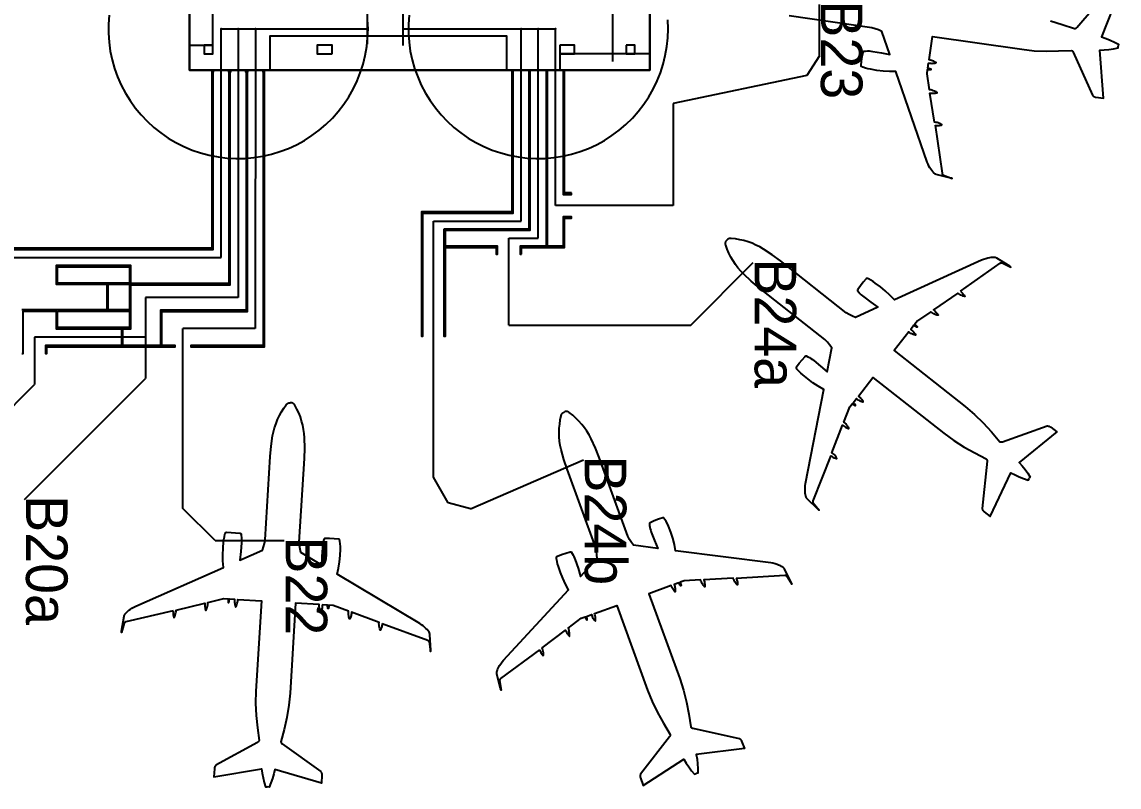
# Model space of a CAD drawing. Extents: x -127 to 299, y -292 to 314.
# Drawn here: x 140.2 to 267, y -291.7 to -203.3 of the extents above; entities that cross this region are included whole.
import ezdxf

# ---------------------------------------------------------------- set-up
doc = ezdxf.new("R2010")
doc.units = 0
for name, color, linetype in [('SS-BOARDING-AREAS', 7, 'CONTINUOUS'), ('SS-BOUNDARY', 250, 'CONTINUOUS'), ('SS-CIRCULATION', 7, 'CONTINUOUS'), ('SS-GATEHOUSE', 9, 'CONTINUOUS'), ('SS-GATES', 250, 'CONTINUOUS'), ('SS-GRAPH', 7, 'CONTINUOUS'), ('SS-ISLANDS', 7, 'CONTINUOUS'), ('SS-SEATING-AREAS', 250, 'CONTINUOUS'), ('SS-SMALL-PLANES', 9, 'CONTINUOUS'), ('SS-STAND-NUMBER', 7, 'CONTINUOUS')]:
    doc.layers.add(name, color=color, linetype=linetype)

msp = doc.modelspace()

# ---------------------------------------------------------------- linework, layer by layer
at = {"layer": 'SS-BOARDING-AREAS'}
for points in [[(150.27, -202.54), (150.2, -203.57), (150.2, -204.61), (150.27, -205.64), (150.41, -206.67), (150.63, -207.68), (150.91, -208.68), (151.26, -209.65), (151.68, -210.6), (152.16, -211.52), (152.7, -212.4), (153.3, -213.24), (153.96, -214.04), (154.68, -214.79), (155.44, -215.49), (156.25, -216.13), (157.1, -216.72), (157.99, -217.25), (158.92, -217.72), (159.87, -218.12), (160.85, -218.45), (161.85, -218.71), (162.87, -218.91), (163.9, -219.04), (164.93, -219.09), (165.97, -219.07), (167, -218.98), (168.02, -218.82), (169.03, -218.59), (170.02, -218.29), (170.99, -217.92), (171.93, -217.49), (172.84, -216.99), (173.71, -216.44), (174.54, -215.82), (175.33, -215.15), (176.07, -214.42), (176.75, -213.64), (177.39, -212.82), (177.96, -211.96), (178.47, -211.06), (178.92, -210.13), (179.3, -209.17), (179.62, -208.18), (179.87, -207.18), (180.05, -206.16), (180.15, -205.13), (180.19, -204.09), (180.15, -203.06)], [(184.94, -202.54), (184.87, -203.57), (184.87, -204.61), (184.94, -205.64), (185.08, -206.67), (185.29, -207.68), (185.58, -208.68), (185.93, -209.65), (186.34, -210.6), (186.82, -211.52), (187.37, -212.4), (187.97, -213.24), (188.63, -214.04), (189.34, -214.79), (190.11, -215.49), (190.92, -216.13), (191.77, -216.72), (192.66, -217.25), (193.58, -217.72), (194.54, -218.12), (195.52, -218.45), (196.52, -218.71), (197.54, -218.91), (198.57, -219.04), (199.6, -219.09), (200.63, -219.07), (201.67, -218.98), (202.69, -218.82), (203.7, -218.59), (204.69, -218.29), (205.66, -217.92), (206.6, -217.49), (207.51, -216.99), (208.38, -216.44), (209.21, -215.82), (210, -215.15), (210.74, -214.42), (211.42, -213.64), (212.05, -212.82), (212.63, -211.96), (213.14, -211.06), (213.59, -210.13), (213.97, -209.17), (214.29, -208.18), (214.54, -207.18), (214.72, -206.16), (214.82, -205.13), (214.86, -204.09), (214.82, -203.06)]]:
    msp.add_lwpolyline(points, dxfattribs=at)
at = {"layer": 'SS-BOUNDARY'}
msp.add_lwpolyline([(173.27, 80.48), (173.27, -108.07), (159.55, -108.07), (159.55, -208.86), (212.74, -208.86), (212.74, 117.56)], dxfattribs=at)
at = {"layer": 'SS-CIRCULATION'}
msp.add_lwpolyline([(212.74, -193.27), (212.74, -208.86), (159.55, -208.86), (159.55, -191.21)], dxfattribs=at)
for points in [[(161.25, -205.97), (161.25, -206.98), (162.27, -206.98), (162.27, -205.97)], [(176.05, -206.98), (176.05, -205.97), (174.32, -205.97), (174.32, -206.98)], [(202.34, -205.97), (202.34, -206.98), (204.06, -206.98), (204.06, -205.97)], [(210.02, -205.97), (210.02, -206.98), (211.04, -206.98), (211.04, -205.97)]]:
    msp.add_lwpolyline(points, close=True, dxfattribs=at)
at = {"layer": 'SS-GATEHOUSE'}
for points in [[(136.84, -229.6), (162.29, -229.6), (162.29, -209.06), (162.35, -209.06), (162.35, -208.86), (162.14, -208.86), (162.14, -229.45), (136.68, -229.45)], [(140.2, -241.63), (140.35, -241.63), (140.35, -236.73), (144.16, -236.73), (144.16, -238.76), (151.72, -238.76), (151.72, -240.69), (142.94, -240.69), (142.94, -241.63), (143.09, -241.63), (143.09, -240.85), (157.9, -240.85), (157.9, -240.69), (156.35, -240.69), (156.35, -236.78), (166.26, -236.78), (166.26, -209.06), (166.31, -209.06), (166.31, -208.86), (166.05, -208.86), (166.05, -209.06), (166.1, -209.06), (166.1, -236.63), (156.2, -236.63), (156.2, -240.69), (151.87, -240.69), (151.87, -238.76), (152.79, -238.76), (152.79, -233.69), (164.28, -233.69), (164.28, -209.06), (164.33, -209.06), (164.33, -208.86), (164.07, -208.86), (164.07, -209.06), (164.12, -209.06), (164.12, -233.53), (152.79, -233.53), (152.79, -231.45), (144.16, -231.45), (144.16, -233.63), (150.02, -233.63), (150.02, -236.58), (140.2, -236.58)]]:
    msp.add_lwpolyline(points, dxfattribs=at)
for points in [[(168.03, -208.86), (168.03, -209.06), (168.09, -209.06), (168.09, -240.69), (159.72, -240.69), (159.72, -240.85), (168.24, -240.85), (168.24, -208.86)], [(186.38, -225.41), (186.38, -239.62), (186.54, -239.62), (186.54, -225.41), (196.96, -225.41), (196.96, -208.86), (196.81, -208.86), (196.81, -225.25), (186.38, -225.25)], [(188.97, -227.24), (188.97, -239.62), (189.13, -239.62), (189.13, -229.37), (195.01, -229.37), (195.01, -230.16), (195.17, -230.16), (195.17, -229.22), (189.13, -229.22), (189.13, -227.39), (198.94, -227.39), (198.94, -208.86), (198.79, -208.86), (198.79, -227.24)], [(197.91, -230.16), (197.91, -229.37), (202.91, -229.37), (202.91, -225.97), (203.69, -225.97), (203.69, -225.82), (202.75, -225.82), (202.75, -229.22), (200.93, -229.22), (200.93, -208.86), (200.77, -208.86), (200.77, -229.22), (197.76, -229.22), (197.76, -230.16)], [(203.69, -223.07), (202.91, -223.07), (202.91, -208.86), (202.75, -208.86), (202.75, -223.23), (203.69, -223.23)], [(144.31, -233.48), (144.31, -231.6), (152.63, -231.6), (152.63, -233.48)], [(150.18, -233.63), (152.63, -233.63), (152.63, -236.58), (150.18, -236.58)], [(144.31, -236.73), (152.63, -236.73), (152.63, -238.61), (144.31, -238.61)]]:
    msp.add_lwpolyline(points, close=True, dxfattribs=at)
at = {"layer": 'SS-GATES'}
for p in [(163.21, -204.09), (165.19, -204.09), (167.18, -204.09), (197.88, -204.09), (199.86, -204.09), (201.84, -204.09)]:
    msp.add_point(p, dxfattribs=at)
at = {"layer": 'SS-GRAPH'}
for p, q in [((208.47, -207.86), (208.47, -176.76)), ((180.11, -195.18), (180.11, -204.09)), ((184.21, -195.18), (184.21, -206.04)), ((232.36, -207.24), (232.36, -201.3)), ((163.21, -204.09), (180.11, -204.09)), ((163.21, -230.52), (163.21, -204.09)), ((165.19, -204.09), (165.19, -235.16)), ((167.18, -204.09), (167.17, -238.74)), ((180.11, -204.09), (180.11, -205.89)), ((184.21, -204.09), (201.84, -204.09)), ((197.88, -226.32), (197.88, -204.09)), ((199.86, -228.3), (199.86, -204.09)), ((201.84, -224.52), (201.84, -204.09)), ((232.36, -207.24), (230.9, -209.48)), ((230.9, -209.48), (215.47, -212.73)), ((215.47, -212.73), (215.46, -224.52)), ((215.46, -224.52), (201.84, -224.52)), ((187.75, -255.91), (187.75, -226.32)), ((187.75, -226.32), (197.88, -226.32)), ((196.46, -228.3), (199.86, -228.3)), ((196.46, -238.34), (196.46, -228.3)), ((138.52, -230.52), (163.21, -230.52)), ((217.48, -238.34), (224.71, -231.12)), ((154.49, -235.16), (154.49, -244.51)), ((165.19, -235.16), (154.49, -235.16)), ((158.81, -259.53), (158.81, -238.74)), ((167.17, -238.74), (158.81, -238.74)), ((196.46, -238.34), (217.48, -238.34)), ((154.49, -239.73), (141.65, -239.73)), ((141.65, -239.73), (141.65, -245.22)), ((140.51, -258.49), (154.49, -244.51)), ((131.17, -255.69), (141.65, -245.22)), ((192.05, -259.57), (205.08, -253.9)), ((189.46, -258.87), (187.75, -255.91)), ((162.54, -263.26), (158.81, -259.53)), ((192.05, -259.57), (189.46, -258.87)), ((162.54, -263.26), (170.52, -263.26))]:
    msp.add_line(p, q, dxfattribs=at)
at = {"layer": 'SS-ISLANDS'}
for points in [[(161.25, -205.97), (161.25, -206.98), (162.27, -206.98), (162.27, -205.97)], [(176.05, -206.98), (176.05, -205.97), (174.32, -205.97), (174.32, -206.98)], [(202.34, -205.97), (202.34, -206.98), (204.06, -206.98), (204.06, -205.97)], [(210.02, -205.97), (210.02, -206.98), (211.04, -206.98), (211.04, -205.97)]]:
    msp.add_lwpolyline(points, close=True, dxfattribs=at)
at = {"layer": 'SS-SEATING-AREAS'}
for points in [[(159.55, -205.97), (162.27, -205.97), (162.27, -193.27), (159.55, -193.27)], [(168.86, -208.86), (196.24, -208.86), (196.24, -204.94), (168.86, -204.94)], [(176.05, -206.98), (176.05, -205.97), (174.32, -205.97), (174.32, -206.98)], [(202.34, -208.86), (212.74, -208.86), (212.74, -206.98), (202.34, -206.98)]]:
    msp.add_lwpolyline(points, close=True, dxfattribs=at)
at = {"layer": 'SS-SMALL-PLANES'}
for points in [[(259.07, -203.16), (260.42, -203.59), (261.83, -204.07), (261.85, -204.07), (261.88, -204.07), (261.9, -204.06), (261.93, -204.05), (261.95, -204.05), (261.97, -204.04), (261.99, -204.02), (262.01, -204.01), (262.03, -204), (262.05, -203.98), (262.07, -203.96), (262.08, -203.95), (265.64, -199.78)], [(266.98, -199.81), (264.96, -205.03), (265.47, -205.2), (265.96, -205.4), (266.45, -205.63), (266.92, -205.89), (266.89, -206.09)], [(238.25, -208.78), (237.95, -208.72), (237.66, -208.64), (237.38, -208.55), (237.33, -208.53), (237.29, -208.51), (237.25, -208.48), (237.2, -208.46), (237.2, -208.45), (237.19, -208.45), (237.19, -208.44), (237.18, -208.43), (237.18, -208.42), (237.18, -208.42), (237.17, -208.41), (237.17, -208.4), (237.17, -208.39), (237.17, -208.38), (237.17, -208.37), (237.17, -208.37), (237.17, -208.36), (237.17, -208.35), (237.17, -208.34), (237.22, -207.82), (237.3, -207.3), (237.42, -206.79), (237.42, -206.79), (237.42, -206.78), (237.42, -206.77), (237.42, -206.76), (237.43, -206.75), (237.43, -206.74), (237.44, -206.74), (237.44, -206.73), (237.45, -206.72), (237.45, -206.72), (237.46, -206.71), (237.47, -206.71), (237.47, -206.7), (237.48, -206.7), (237.49, -206.69), (237.69, -206.67), (237.9, -206.66), (238.1, -206.66), (238.31, -206.68), (238.51, -206.71), (239.51, -206.87), (240.5, -207.07), (239.57, -204.39), (239.19, -204.23), (238.81, -204.09), (238.42, -203.97), (228.84, -202.58)], [(245.71, -215.25), (245.83, -215.26), (245.94, -215.27), (246.06, -215.27), (246.18, -215.27), (246.32, -215.25), (246.46, -215.22), (246.46, -215.22), (246.47, -215.21), (246.47, -215.21), (246.47, -215.21), (246.47, -215.21), (246.47, -215.21), (246.47, -215.21), (246.47, -215.21), (246.48, -215.21), (246.48, -215.21), (246.48, -215.21), (246.48, -215.21), (246.48, -215.21), (246.48, -215.2), (246.48, -215.2), (246.48, -215.2), (246.48, -215.2), (246.48, -215.2), (246.48, -215.2), (246.48, -215.2), (246.48, -215.19), (246.48, -215.19), (246.48, -215.19), (246.48, -215.19), (246.48, -215.19), (246.48, -215.19), (246.48, -215.18), (246.48, -215.18), (246.48, -215.18), (246.48, -215.18), (246.48, -215.18), (246.48, -215.18), (246.48, -215.18), (246.48, -215.17), (246.48, -215.17), (246.47, -215.17), (246.47, -215.17), (246.47, -215.17), (246.47, -215.17), (246.47, -215.17), (246.34, -215.1), (246.21, -215.03), (246.08, -214.98), (245.94, -214.94), (245.8, -214.91), (245.65, -214.88), (245.13, -211.52), (245.26, -211.54), (245.39, -211.54), (245.52, -211.54), (245.64, -211.54), (245.77, -211.52), (245.92, -211.49), (245.92, -211.49), (245.93, -211.49), (245.93, -211.49), (245.93, -211.49), (245.93, -211.48), (245.93, -211.48), (245.93, -211.48), (245.93, -211.48), (245.93, -211.48), (245.94, -211.48), (245.94, -211.48), (245.94, -211.48), (245.94, -211.47), (245.94, -211.47), (245.94, -211.47), (245.94, -211.47), (245.94, -211.47), (245.94, -211.47), (245.94, -211.46), (245.94, -211.46), (245.94, -211.46), (245.94, -211.46), (245.94, -211.46), (245.94, -211.46), (245.94, -211.46), (245.94, -211.45), (245.94, -211.45), (245.93, -211.45), (245.93, -211.45), (245.93, -211.45), (245.93, -211.45), (245.93, -211.45), (245.93, -211.45), (245.83, -211.39), (245.74, -211.34), (245.64, -211.3), (245.5, -211.25), (245.36, -211.2), (245.22, -211.17), (245.07, -211.14), (244.79, -209.29), (244.86, -208.8), (245.05, -208.81), (245.24, -208.81), (245.24, -208.81), (245.25, -208.81), (245.25, -208.81), (245.25, -208.81), (245.25, -208.81), (245.25, -208.81), (245.26, -208.81), (245.26, -208.81), (245.26, -208.81), (245.26, -208.8), (245.26, -208.8), (245.26, -208.8), (245.27, -208.8), (245.27, -208.8), (245.27, -208.8), (245.27, -208.79), (245.27, -208.79), (245.27, -208.79), (245.27, -208.79), (245.27, -208.79), (245.27, -208.78), (245.27, -208.78), (245.27, -208.78), (245.27, -208.78), (245.27, -208.78), (245.27, -208.77), (245.27, -208.77), (245.27, -208.77), (245.27, -208.77), (245.27, -208.77), (245.27, -208.76), (245.27, -208.76), (245.27, -208.76), (245.27, -208.76), (245.26, -208.76), (245.26, -208.76), (245.26, -208.76), (245.26, -208.75), (245.26, -208.75), (245.26, -208.75), (245.25, -208.75), (245.13, -208.71), (245.01, -208.68), (244.88, -208.65), (244.97, -208.05), (245.09, -208.07), (245.21, -208.08), (245.33, -208.09), (245.45, -208.08), (245.57, -208.07), (245.69, -208.05), (245.81, -208.02), (245.81, -208.02), (245.81, -208.02), (245.81, -208.02), (245.82, -208.02), (245.82, -208.02), (245.82, -208.02), (245.82, -208.02), (245.82, -208.02), (245.82, -208.02), (245.82, -208.01), (245.82, -208.01), (245.83, -208.01), (245.83, -208.01), (245.83, -208.01), (245.83, -208.01), (245.83, -208), (245.83, -208), (245.83, -208), (245.83, -208), (245.83, -208), (245.83, -207.99), (245.83, -207.99), (245.83, -207.99), (245.83, -207.99), (245.82, -207.99), (245.82, -207.99), (245.82, -207.98), (245.82, -207.98), (245.82, -207.98), (245.82, -207.98), (245.82, -207.98), (245.82, -207.98), (245.69, -207.91), (245.57, -207.85), (245.43, -207.79), (245.3, -207.75), (245.16, -207.71), (245.02, -207.69), (245.41, -204.98), (255.74, -206.47), (257.15, -206.63), (258.56, -206.68), (259.98, -206.65), (261.47, -206.59), (261.49, -206.6), (261.51, -206.61), (261.53, -206.62), (261.55, -206.63), (261.57, -206.65), (261.59, -206.66), (261.61, -206.68), (261.62, -206.7), (261.64, -206.72), (261.65, -206.74), (261.66, -206.76), (261.67, -206.78), (263.9, -211.78), (263.93, -211.81), (263.96, -211.84), (263.99, -211.87), (264.02, -211.9), (264.06, -211.92), (264.09, -211.94), (264.13, -211.96), (264.17, -211.97), (264.2, -211.98), (264.24, -211.99), (264.28, -212), (265.19, -212.13), (264.74, -206.55), (265.27, -206.53), (265.81, -206.48), (266.34, -206.4), (266.86, -206.29), (266.89, -206.09)], [(245.71, -215.25), (246.53, -220.8), (246.53, -220.82), (246.54, -220.84), (246.54, -220.86), (246.55, -220.87), (246.56, -220.89), (246.57, -220.91), (246.58, -220.92), (246.59, -220.94), (246.6, -220.95), (246.61, -220.96), (246.63, -220.98), (246.64, -220.99), (246.66, -221), (246.68, -221.01), (247.71, -221.39), (247.63, -221.38), (247.55, -221.38), (245.84, -220.92), (245.8, -220.91), (245.76, -220.89), (245.72, -220.88), (245.69, -220.86), (245.65, -220.83), (245.62, -220.81), (245.59, -220.78), (245.56, -220.75), (245.44, -220.62), (245.33, -220.48), (245.22, -220.33), (245.13, -220.18), (245.01, -219.96), (244.9, -219.73), (244.81, -219.5), (241.18, -209.03), (240.45, -209.03), (239.71, -208.98), (238.98, -208.9), (238.25, -208.78)], [(230.44, -244.1), (230.21, -243.9), (230, -243.69), (229.8, -243.46), (229.77, -243.43), (229.74, -243.39), (229.72, -243.34), (229.69, -243.3), (229.69, -243.29), (229.69, -243.29), (229.69, -243.28), (229.69, -243.27), (229.69, -243.26), (229.69, -243.25), (229.69, -243.24), (229.69, -243.23), (229.7, -243.23), (229.7, -243.22), (229.7, -243.21), (229.71, -243.2), (229.71, -243.19), (229.72, -243.19), (229.72, -243.18), (230.03, -242.76), (230.36, -242.35), (230.71, -241.97), (230.72, -241.96), (230.72, -241.95), (230.73, -241.95), (230.73, -241.94), (230.74, -241.94), (230.75, -241.93), (230.76, -241.93), (230.76, -241.92), (230.77, -241.92), (230.78, -241.92), (230.79, -241.91), (230.8, -241.91), (230.81, -241.91), (230.81, -241.91), (230.82, -241.91), (231.01, -242), (231.19, -242.09), (231.37, -242.2), (231.54, -242.31), (231.7, -242.44), (232.49, -243.08), (233.24, -243.75), (233.78, -240.96), (233.53, -240.63), (233.27, -240.32), (232.99, -240.02), (225.39, -234.03), (224.48, -233.27), (223.61, -232.46), (223.27, -232.11), (222.94, -231.73), (222.65, -231.33), (222.37, -230.91), (222.13, -230.48), (221.9, -230.04), (221.71, -229.58), (221.53, -229.12), (221.52, -229.08), (221.51, -229.04), (221.5, -229), (221.5, -228.96), (221.5, -228.93), (221.5, -228.89), (221.5, -228.85), (221.51, -228.81), (221.52, -228.77), (221.53, -228.73), (221.54, -228.7), (221.56, -228.66), (221.58, -228.62), (221.6, -228.59), (221.63, -228.55)], [(238.81, -233.48), (238.56, -233.3), (238.31, -233.15), (238.04, -233.01), (238, -232.99), (237.95, -232.97), (237.9, -232.95), (237.86, -232.94), (237.85, -232.94), (237.84, -232.94), (237.83, -232.94), (237.82, -232.94), (237.81, -232.95), (237.81, -232.95), (237.8, -232.95), (237.79, -232.96), (237.78, -232.96), (237.78, -232.97), (237.77, -232.97), (237.76, -232.98), (237.76, -232.98), (237.75, -232.99), (237.75, -233), (237.41, -233.39), (237.09, -233.81), (236.8, -234.24), (236.79, -234.25), (236.79, -234.25), (236.78, -234.26), (236.78, -234.27), (236.77, -234.28), (236.77, -234.29), (236.77, -234.29), (236.77, -234.3), (236.77, -234.31), (236.76, -234.32), (236.76, -234.33), (236.77, -234.34), (236.77, -234.35), (236.77, -234.35), (236.77, -234.36), (236.9, -234.53), (237.03, -234.68), (237.17, -234.83), (237.33, -234.97), (237.49, -235.09), (238.29, -235.71), (239.12, -236.29), (236.54, -237.46), (236.16, -237.3), (235.79, -237.12), (235.44, -236.92), (227.84, -230.93), (226.89, -230.22), (225.9, -229.56), (225.47, -229.31), (225.02, -229.09), (224.57, -228.89), (224.1, -228.72), (223.62, -228.58), (223.14, -228.47), (222.65, -228.39), (222.16, -228.32), (222.12, -228.32), (222.08, -228.32), (222.04, -228.32), (222, -228.33), (221.96, -228.34), (221.92, -228.35), (221.89, -228.36), (221.85, -228.37), (221.81, -228.39), (221.78, -228.41), (221.75, -228.43), (221.72, -228.46), (221.69, -228.49), (221.66, -228.52), (221.63, -228.55)], [(248.64, -234.43), (253.23, -231.2), (253.24, -231.19), (253.26, -231.18), (253.28, -231.17), (253.29, -231.16), (253.31, -231.16), (253.33, -231.15), (253.35, -231.15), (253.37, -231.15), (253.39, -231.15), (253.4, -231.15), (253.42, -231.15), (253.44, -231.15), (253.46, -231.16), (253.48, -231.16), (254.47, -231.65), (254.41, -231.59), (254.35, -231.54), (252.84, -230.61), (252.8, -230.59), (252.76, -230.58), (252.72, -230.56), (252.69, -230.55), (252.65, -230.54), (252.6, -230.53), (252.56, -230.53), (252.52, -230.53), (252.34, -230.53), (252.17, -230.55), (251.99, -230.57), (251.81, -230.61), (251.57, -230.68), (251.33, -230.76), (251.1, -230.85), (241.01, -235.43), (240.5, -234.9), (239.96, -234.39), (239.4, -233.92), (238.81, -233.48)], [(248.64, -234.43), (248.73, -234.5), (248.81, -234.58), (248.9, -234.67), (248.97, -234.76), (249.06, -234.87), (249.13, -235), (249.13, -235), (249.13, -235), (249.13, -235), (249.14, -235), (249.14, -235), (249.14, -235.01), (249.14, -235.01), (249.14, -235.01), (249.14, -235.01), (249.14, -235.01), (249.14, -235.01), (249.14, -235.02), (249.14, -235.02), (249.14, -235.02), (249.14, -235.02), (249.14, -235.02), (249.13, -235.02), (249.13, -235.02), (249.13, -235.03), (249.13, -235.03), (249.13, -235.03), (249.13, -235.03), (249.13, -235.03), (249.13, -235.03), (249.13, -235.03), (249.12, -235.03), (249.12, -235.03), (249.12, -235.03), (249.12, -235.03), (249.12, -235.04), (249.12, -235.04), (249.12, -235.04), (249.11, -235.04), (249.11, -235.04), (249.11, -235.04), (249.11, -235.04), (249.11, -235.04), (249.11, -235.03), (249.1, -235.03), (249.1, -235.03), (248.96, -234.99), (248.83, -234.94), (248.7, -234.88), (248.57, -234.81), (248.45, -234.73), (248.33, -234.64), (245.54, -236.58), (245.64, -236.66), (245.73, -236.75), (245.82, -236.84), (245.9, -236.94), (245.98, -237.04), (246.06, -237.17), (246.06, -237.18), (246.06, -237.18), (246.06, -237.18), (246.06, -237.18), (246.06, -237.18), (246.06, -237.18), (246.06, -237.18), (246.06, -237.19), (246.06, -237.19), (246.06, -237.19), (246.06, -237.19), (246.06, -237.19), (246.06, -237.19), (246.06, -237.19), (246.06, -237.2), (246.06, -237.2), (246.05, -237.2), (246.05, -237.2), (246.05, -237.2), (246.05, -237.2), (246.05, -237.2), (246.05, -237.2), (246.05, -237.2), (246.05, -237.21), (246.04, -237.21), (246.04, -237.21), (246.04, -237.21), (246.04, -237.21), (246.04, -237.21), (246.04, -237.21), (246.04, -237.21), (246.03, -237.21), (246.03, -237.21), (245.93, -237.18), (245.82, -237.14), (245.72, -237.1), (245.59, -237.04), (245.47, -236.96), (245.34, -236.88), (245.22, -236.8), (243.68, -237.86), (243.38, -238.25), (243.52, -238.39), (243.65, -238.52), (243.65, -238.53), (243.65, -238.53), (243.65, -238.53), (243.65, -238.53), (243.65, -238.53), (243.66, -238.54), (243.66, -238.54), (243.66, -238.54), (243.66, -238.54), (243.66, -238.54), (243.66, -238.55), (243.66, -238.55), (243.66, -238.55), (243.66, -238.55), (243.66, -238.55), (243.66, -238.56), (243.66, -238.56), (243.65, -238.56), (243.65, -238.56), (243.65, -238.56), (243.65, -238.56), (243.65, -238.57), (243.65, -238.57), (243.65, -238.57), (243.64, -238.57), (243.64, -238.57), (243.64, -238.57), (243.64, -238.57), (243.64, -238.57), (243.64, -238.58), (243.63, -238.58), (243.63, -238.58), (243.63, -238.58), (243.63, -238.58), (243.63, -238.58), (243.62, -238.58), (243.62, -238.58), (243.62, -238.58), (243.62, -238.57), (243.62, -238.57), (243.61, -238.57), (243.5, -238.51), (243.39, -238.45), (243.28, -238.37), (242.91, -238.85), (243, -238.92), (243.1, -239), (243.18, -239.09), (243.26, -239.18), (243.34, -239.27), (243.41, -239.37), (243.47, -239.48), (243.47, -239.48), (243.47, -239.48), (243.47, -239.48), (243.47, -239.48), (243.47, -239.49), (243.47, -239.49), (243.47, -239.49), (243.47, -239.49), (243.47, -239.49), (243.47, -239.5), (243.47, -239.5), (243.47, -239.5), (243.47, -239.5), (243.47, -239.5), (243.47, -239.5), (243.47, -239.5), (243.47, -239.51), (243.46, -239.51), (243.46, -239.51), (243.46, -239.51), (243.46, -239.51), (243.46, -239.51), (243.46, -239.51), (243.45, -239.51), (243.45, -239.51), (243.45, -239.51), (243.45, -239.51), (243.45, -239.51), (243.45, -239.51), (243.44, -239.51), (243.44, -239.51), (243.44, -239.51), (243.3, -239.47), (243.17, -239.42), (243.04, -239.36), (242.92, -239.3), (242.8, -239.22), (242.68, -239.14), (240.99, -241.29), (249.18, -247.74), (250.26, -248.66), (251.28, -249.64), (252.23, -250.7), (253.21, -251.82), (253.24, -251.83), (253.26, -251.83), (253.28, -251.84), (253.31, -251.85), (253.33, -251.85), (253.35, -251.85), (253.38, -251.85), (253.4, -251.85), (253.43, -251.85), (253.45, -251.85), (253.47, -251.84), (253.5, -251.83), (258.66, -250), (258.7, -250), (258.74, -250), (258.78, -250.01), (258.82, -250.01), (258.86, -250.02), (258.9, -250.03), (258.94, -250.05), (258.97, -250.07), (259.01, -250.09), (259.04, -250.11), (259.08, -250.13), (259.8, -250.7), (255.44, -254.21), (255.8, -254.61), (256.13, -255.03), (256.43, -255.47), (256.71, -255.93), (256.59, -256.09)], [(233.66, -253.43), (231.6, -258.65), (231.59, -258.67), (231.59, -258.69), (231.58, -258.71), (231.58, -258.73), (231.58, -258.74), (231.58, -258.76), (231.58, -258.78), (231.58, -258.8), (231.59, -258.82), (231.59, -258.84), (231.6, -258.85), (231.6, -258.87), (231.61, -258.89), (231.62, -258.9), (232.33, -259.75), (232.26, -259.71), (232.19, -259.66), (230.94, -258.41), (230.91, -258.38), (230.89, -258.35), (230.86, -258.31), (230.84, -258.28), (230.82, -258.24), (230.81, -258.2), (230.79, -258.17), (230.78, -258.13), (230.74, -257.95), (230.72, -257.77), (230.7, -257.6), (230.7, -257.42), (230.7, -257.17), (230.72, -256.91), (230.76, -256.66), (232.86, -245.78), (232.22, -245.41), (231.6, -245.01), (231.01, -244.57), (230.44, -244.1)], [(233.66, -253.43), (233.76, -253.5), (233.86, -253.57), (233.96, -253.63), (234.06, -253.69), (234.2, -253.74), (234.33, -253.78), (234.33, -253.78), (234.34, -253.78), (234.34, -253.78), (234.34, -253.78), (234.34, -253.78), (234.34, -253.78), (234.34, -253.78), (234.35, -253.78), (234.35, -253.78), (234.35, -253.78), (234.35, -253.78), (234.35, -253.78), (234.35, -253.78), (234.35, -253.78), (234.36, -253.78), (234.36, -253.78), (234.36, -253.78), (234.36, -253.78), (234.36, -253.78), (234.36, -253.78), (234.36, -253.77), (234.36, -253.77), (234.36, -253.77), (234.37, -253.77), (234.37, -253.77), (234.37, -253.77), (234.37, -253.76), (234.37, -253.76), (234.37, -253.76), (234.37, -253.76), (234.37, -253.76), (234.37, -253.76), (234.37, -253.76), (234.37, -253.75), (234.37, -253.75), (234.37, -253.75), (234.36, -253.75), (234.36, -253.75), (234.36, -253.75), (234.36, -253.75), (234.29, -253.62), (234.21, -253.5), (234.12, -253.39), (234.02, -253.28), (233.91, -253.18), (233.8, -253.09), (235.03, -249.92), (235.13, -249.99), (235.24, -250.07), (235.35, -250.13), (235.46, -250.19), (235.58, -250.24), (235.73, -250.28), (235.73, -250.28), (235.73, -250.28), (235.73, -250.28), (235.74, -250.28), (235.74, -250.28), (235.74, -250.28), (235.74, -250.28), (235.74, -250.28), (235.74, -250.28), (235.75, -250.28), (235.75, -250.28), (235.75, -250.28), (235.75, -250.28), (235.75, -250.28), (235.75, -250.28), (235.75, -250.28), (235.75, -250.27), (235.75, -250.27), (235.76, -250.27), (235.76, -250.27), (235.76, -250.27), (235.76, -250.27), (235.76, -250.27), (235.76, -250.26), (235.76, -250.26), (235.76, -250.26), (235.76, -250.26), (235.76, -250.26), (235.76, -250.26), (235.76, -250.26), (235.76, -250.25), (235.76, -250.25), (235.76, -250.25), (235.7, -250.16), (235.64, -250.06), (235.58, -249.98), (235.49, -249.86), (235.39, -249.76), (235.28, -249.66), (235.17, -249.56), (235.85, -247.81), (236.15, -247.43), (236.31, -247.53), (236.48, -247.63), (236.48, -247.63), (236.48, -247.63), (236.48, -247.63), (236.49, -247.63), (236.49, -247.63), (236.49, -247.63), (236.49, -247.63), (236.49, -247.63), (236.5, -247.63), (236.5, -247.63), (236.5, -247.63), (236.5, -247.63), (236.51, -247.63), (236.51, -247.63), (236.51, -247.63), (236.51, -247.62), (236.51, -247.62), (236.51, -247.62), (236.52, -247.62), (236.52, -247.62), (236.52, -247.62), (236.52, -247.62), (236.52, -247.61), (236.52, -247.61), (236.52, -247.61), (236.52, -247.61), (236.52, -247.61), (236.52, -247.6), (236.53, -247.6), (236.53, -247.6), (236.53, -247.6), (236.53, -247.6), (236.52, -247.59), (236.52, -247.59), (236.52, -247.59), (236.52, -247.59), (236.52, -247.59), (236.52, -247.58), (236.52, -247.58), (236.52, -247.58), (236.52, -247.58), (236.43, -247.48), (236.34, -247.39), (236.25, -247.31), (236.62, -246.83), (236.72, -246.91), (236.81, -246.98), (236.92, -247.04), (237.02, -247.1), (237.13, -247.15), (237.25, -247.19), (237.36, -247.23), (237.37, -247.23), (237.37, -247.23), (237.37, -247.23), (237.37, -247.23), (237.37, -247.23), (237.37, -247.23), (237.38, -247.23), (237.38, -247.23), (237.38, -247.23), (237.38, -247.23), (237.38, -247.22), (237.38, -247.22), (237.39, -247.22), (237.39, -247.22), (237.39, -247.22), (237.39, -247.22), (237.39, -247.22), (237.39, -247.22), (237.39, -247.21), (237.39, -247.21), (237.39, -247.21), (237.39, -247.21), (237.39, -247.21), (237.39, -247.21), (237.39, -247.2), (237.39, -247.2), (237.39, -247.2), (237.39, -247.2), (237.39, -247.2), (237.39, -247.19), (237.39, -247.19), (237.39, -247.19), (237.32, -247.07), (237.24, -246.95), (237.15, -246.84), (237.06, -246.73), (236.96, -246.63), (236.85, -246.54), (238.54, -244.39), (246.74, -250.85), (247.88, -251.68), (249.08, -252.44), (250.32, -253.12), (251.64, -253.81), (251.65, -253.83), (251.67, -253.85), (251.68, -253.87), (251.69, -253.89), (251.7, -253.92), (251.71, -253.94), (251.72, -253.96), (251.72, -253.99), (251.72, -254.01), (251.72, -254.04), (251.72, -254.06), (251.72, -254.08), (251.15, -259.53), (251.16, -259.57), (251.17, -259.61), (251.18, -259.65), (251.2, -259.69), (251.22, -259.72), (251.24, -259.76), (251.26, -259.79), (251.29, -259.82), (251.31, -259.85), (251.34, -259.88), (251.38, -259.91), (252.1, -260.48), (254.49, -255.42), (254.96, -255.67), (255.45, -255.89), (255.95, -256.09), (256.46, -256.25), (256.59, -256.09)], [(163.5, -263.4), (163.53, -263.11), (163.59, -262.81), (163.66, -262.52), (163.67, -262.47), (163.69, -262.43), (163.71, -262.38), (163.73, -262.34), (163.74, -262.33), (163.74, -262.33), (163.75, -262.32), (163.76, -262.31), (163.76, -262.31), (163.77, -262.31), (163.78, -262.3), (163.79, -262.3), (163.8, -262.3), (163.8, -262.29), (163.81, -262.29), (163.82, -262.29), (163.83, -262.29), (163.84, -262.29), (163.85, -262.29), (164.37, -262.3), (164.89, -262.34), (165.41, -262.41), (165.42, -262.41), (165.43, -262.41), (165.43, -262.42), (165.44, -262.42), (165.45, -262.42), (165.46, -262.42), (165.47, -262.43), (165.47, -262.43), (165.48, -262.44), (165.49, -262.44), (165.49, -262.45), (165.5, -262.45), (165.51, -262.46), (165.51, -262.47), (165.52, -262.47), (165.55, -262.68), (165.58, -262.88), (165.59, -263.08), (165.6, -263.29), (165.59, -263.5), (165.5, -264.51), (165.38, -265.51), (167.98, -264.36), (168.11, -263.97), (168.22, -263.58), (168.31, -263.18), (168.9, -253.52), (169, -252.34), (169.17, -251.16), (169.27, -250.68), (169.4, -250.2), (169.56, -249.72), (169.74, -249.26), (169.96, -248.81), (170.2, -248.38), (170.46, -247.96), (170.74, -247.55), (170.76, -247.52), (170.79, -247.49), (170.81, -247.46), (170.84, -247.43), (170.88, -247.41), (170.91, -247.39), (170.94, -247.37), (170.98, -247.35), (171.02, -247.34), (171.05, -247.33), (171.09, -247.32), (171.13, -247.31), (171.17, -247.31), (171.22, -247.3), (171.26, -247.3)], [(177, -264.23), (177, -263.93), (176.98, -263.63), (176.95, -263.33), (176.94, -263.28), (176.93, -263.24), (176.91, -263.19), (176.9, -263.14), (176.89, -263.14), (176.89, -263.13), (176.88, -263.12), (176.88, -263.12), (176.87, -263.11), (176.86, -263.11), (176.85, -263.1), (176.85, -263.1), (176.84, -263.09), (176.83, -263.09), (176.82, -263.09), (176.81, -263.09), (176.81, -263.09), (176.8, -263.09), (176.79, -263.09), (176.27, -263.03), (175.75, -263.01), (175.22, -263.01), (175.22, -263.01), (175.21, -263.01), (175.2, -263.01), (175.19, -263.01), (175.18, -263.02), (175.17, -263.02), (175.16, -263.02), (175.16, -263.02), (175.15, -263.03), (175.14, -263.03), (175.13, -263.04), (175.13, -263.04), (175.12, -263.05), (175.11, -263.05), (175.11, -263.06), (175.05, -263.26), (175, -263.46), (174.96, -263.66), (174.93, -263.86), (174.92, -264.07), (174.87, -265.08), (174.87, -266.09), (172.43, -264.63), (172.35, -264.23), (172.29, -263.83), (172.25, -263.42), (172.84, -253.76), (172.88, -252.58), (172.86, -251.39), (172.82, -250.89), (172.75, -250.4), (172.65, -249.91), (172.52, -249.43), (172.37, -248.96), (172.18, -248.5), (171.98, -248.05), (171.75, -247.61), (171.73, -247.58), (171.7, -247.54), (171.68, -247.51), (171.65, -247.48), (171.63, -247.46), (171.59, -247.43), (171.56, -247.41), (171.53, -247.39), (171.5, -247.37), (171.46, -247.35), (171.42, -247.34), (171.39, -247.33), (171.34, -247.32), (171.3, -247.31), (171.26, -247.3)], [(202.19, -266.23), (202.1, -265.94), (202.03, -265.65), (201.98, -265.35), (201.98, -265.3), (201.97, -265.26), (201.97, -265.21), (201.98, -265.16), (201.98, -265.15), (201.98, -265.14), (201.99, -265.13), (201.99, -265.13), (202, -265.12), (202, -265.11), (202.01, -265.11), (202.01, -265.1), (202.02, -265.09), (202.03, -265.09), (202.03, -265.08), (202.04, -265.08), (202.05, -265.08), (202.06, -265.07), (202.07, -265.07), (202.55, -264.87), (203.04, -264.7), (203.54, -264.56), (203.55, -264.55), (203.56, -264.55), (203.57, -264.55), (203.58, -264.55), (203.59, -264.55), (203.6, -264.55), (203.6, -264.55), (203.61, -264.55), (203.62, -264.55), (203.63, -264.55), (203.64, -264.56), (203.65, -264.56), (203.65, -264.56), (203.66, -264.57), (203.67, -264.57), (203.78, -264.74), (203.89, -264.92), (203.98, -265.1), (204.07, -265.29), (204.14, -265.48), (204.47, -266.44), (204.76, -267.41), (206.68, -265.32), (206.65, -264.91), (206.59, -264.51), (206.51, -264.1), (203.2, -255.01), (202.83, -253.89), (202.51, -252.74), (202.41, -252.26), (202.33, -251.76), (202.29, -251.27), (202.28, -250.77), (202.29, -250.27), (202.34, -249.78), (202.41, -249.29), (202.5, -248.8), (202.51, -248.76), (202.53, -248.73), (202.54, -248.69), (202.56, -248.65), (202.58, -248.62), (202.6, -248.59), (202.62, -248.56), (202.65, -248.53), (202.68, -248.5), (202.71, -248.47), (202.74, -248.45), (202.77, -248.43), (202.81, -248.41), (202.85, -248.39), (202.89, -248.37)], [(214.9, -261.6), (214.78, -261.33), (214.64, -261.06), (214.49, -260.8), (214.47, -260.76), (214.44, -260.72), (214.41, -260.68), (214.37, -260.65), (214.37, -260.64), (214.36, -260.64), (214.35, -260.63), (214.34, -260.63), (214.33, -260.63), (214.33, -260.63), (214.32, -260.63), (214.31, -260.63), (214.3, -260.63), (214.29, -260.63), (214.28, -260.63), (214.27, -260.63), (214.26, -260.63), (214.26, -260.63), (214.25, -260.64), (213.75, -260.79), (213.26, -260.98), (212.79, -261.19), (212.78, -261.2), (212.77, -261.2), (212.76, -261.2), (212.75, -261.21), (212.75, -261.21), (212.74, -261.22), (212.73, -261.23), (212.73, -261.23), (212.72, -261.24), (212.72, -261.25), (212.71, -261.25), (212.71, -261.26), (212.71, -261.27), (212.7, -261.28), (212.7, -261.28), (212.72, -261.49), (212.75, -261.69), (212.8, -261.89), (212.86, -262.09), (212.92, -262.28), (213.29, -263.23), (213.69, -264.16), (210.87, -263.79), (210.64, -263.46), (210.42, -263.11), (210.22, -262.75), (206.91, -253.66), (206.48, -252.56), (205.98, -251.48), (205.75, -251.04), (205.49, -250.61), (205.2, -250.21), (204.89, -249.82), (204.56, -249.45), (204.21, -249.1), (203.84, -248.77), (203.45, -248.46), (203.42, -248.43), (203.39, -248.41), (203.35, -248.39), (203.32, -248.38), (203.28, -248.36), (203.24, -248.35), (203.21, -248.34), (203.17, -248.34), (203.13, -248.33), (203.09, -248.33), (203.05, -248.34), (203.01, -248.34), (202.97, -248.35), (202.93, -248.36), (202.89, -248.37)], [(222.75, -267.59), (228.36, -267.26), (228.38, -267.26), (228.4, -267.26), (228.41, -267.26), (228.43, -267.26), (228.45, -267.27), (228.47, -267.27), (228.49, -267.28), (228.5, -267.29), (228.52, -267.3), (228.53, -267.31), (228.55, -267.32), (228.56, -267.33), (228.58, -267.35), (228.59, -267.36), (229.17, -268.3), (229.15, -268.22), (229.13, -268.14), (228.33, -266.56), (228.31, -266.52), (228.29, -266.49), (228.26, -266.45), (228.24, -266.42), (228.21, -266.39), (228.18, -266.36), (228.15, -266.34), (228.11, -266.32), (227.96, -266.23), (227.8, -266.15), (227.63, -266.08), (227.47, -266.01), (227.22, -265.94), (226.98, -265.88), (226.73, -265.84), (215.74, -264.43), (215.59, -263.7), (215.4, -262.99), (215.17, -262.29), (214.9, -261.6)], [(157.67, -271.37), (152.2, -272.65), (152.18, -272.65), (152.16, -272.66), (152.15, -272.67), (152.13, -272.68), (152.11, -272.69), (152.1, -272.7), (152.08, -272.71), (152.07, -272.72), (152.06, -272.73), (152.04, -272.75), (152.03, -272.76), (152.02, -272.78), (152.01, -272.79), (152.01, -272.81), (151.71, -273.88), (151.71, -273.79), (151.71, -273.71), (152.03, -271.97), (152.03, -271.93), (152.05, -271.89), (152.06, -271.85), (152.08, -271.81), (152.1, -271.78), (152.12, -271.74), (152.14, -271.71), (152.17, -271.68), (152.29, -271.55), (152.42, -271.42), (152.56, -271.31), (152.7, -271.2), (152.91, -271.07), (153.13, -270.94), (153.36, -270.83), (163.5, -266.35), (163.43, -265.61), (163.41, -264.88), (163.44, -264.14), (163.5, -263.4)], [(181.82, -272.85), (187.09, -274.78), (187.1, -274.79), (187.12, -274.8), (187.14, -274.81), (187.15, -274.82), (187.17, -274.83), (187.18, -274.84), (187.19, -274.85), (187.21, -274.87), (187.22, -274.88), (187.23, -274.9), (187.24, -274.92), (187.25, -274.93), (187.25, -274.95), (187.26, -274.97), (187.42, -276.06), (187.43, -275.98), (187.44, -275.9), (187.34, -274.13), (187.34, -274.09), (187.33, -274.05), (187.32, -274.01), (187.31, -273.97), (187.3, -273.93), (187.28, -273.89), (187.26, -273.86), (187.24, -273.82), (187.13, -273.68), (187.02, -273.54), (186.89, -273.41), (186.76, -273.29), (186.57, -273.12), (186.37, -272.97), (186.16, -272.83), (176.64, -267.15), (176.79, -266.43), (176.9, -265.7), (176.97, -264.97), (177, -264.23)], [(200.02, -275.86), (195.51, -279.21), (195.5, -279.23), (195.48, -279.24), (195.47, -279.25), (195.46, -279.27), (195.45, -279.28), (195.44, -279.3), (195.43, -279.31), (195.42, -279.33), (195.42, -279.35), (195.41, -279.36), (195.41, -279.38), (195.4, -279.4), (195.4, -279.42), (195.4, -279.44), (195.56, -280.53), (195.52, -280.46), (195.49, -280.38), (195.08, -278.66), (195.07, -278.62), (195.07, -278.58), (195.07, -278.54), (195.07, -278.49), (195.07, -278.45), (195.08, -278.41), (195.08, -278.37), (195.1, -278.33), (195.16, -278.17), (195.23, -278), (195.31, -277.84), (195.4, -277.69), (195.54, -277.48), (195.69, -277.27), (195.85, -277.08), (203.36, -268.93), (203.01, -268.28), (202.7, -267.61), (202.43, -266.93), (202.19, -266.23)], [(222.75, -267.59), (222.79, -267.7), (222.82, -267.81), (222.85, -267.93), (222.87, -268.04), (222.88, -268.19), (222.87, -268.33), (222.88, -268.33), (222.88, -268.34), (222.88, -268.34), (222.87, -268.34), (222.87, -268.34), (222.87, -268.34), (222.87, -268.34), (222.87, -268.34), (222.87, -268.35), (222.87, -268.35), (222.87, -268.35), (222.87, -268.35), (222.87, -268.35), (222.87, -268.35), (222.87, -268.35), (222.87, -268.35), (222.86, -268.36), (222.86, -268.36), (222.86, -268.36), (222.86, -268.36), (222.86, -268.36), (222.86, -268.36), (222.85, -268.36), (222.85, -268.36), (222.85, -268.36), (222.85, -268.36), (222.85, -268.36), (222.85, -268.36), (222.85, -268.36), (222.84, -268.36), (222.84, -268.36), (222.84, -268.36), (222.84, -268.36), (222.84, -268.35), (222.84, -268.35), (222.84, -268.35), (222.83, -268.35), (222.83, -268.35), (222.83, -268.35), (222.83, -268.35), (222.74, -268.24), (222.65, -268.13), (222.57, -268), (222.5, -267.87), (222.44, -267.74), (222.38, -267.61), (218.99, -267.78), (219.03, -267.91), (219.06, -268.03), (219.09, -268.15), (219.11, -268.28), (219.12, -268.41), (219.12, -268.56), (219.12, -268.57), (219.12, -268.57), (219.11, -268.57), (219.11, -268.57), (219.11, -268.57), (219.11, -268.57), (219.11, -268.57), (219.11, -268.58), (219.11, -268.58), (219.11, -268.58), (219.11, -268.58), (219.11, -268.58), (219.11, -268.58), (219.1, -268.58), (219.1, -268.58), (219.1, -268.58), (219.1, -268.58), (219.1, -268.58), (219.1, -268.58), (219.1, -268.58), (219.09, -268.58), (219.09, -268.58), (219.09, -268.58), (219.09, -268.58), (219.09, -268.58), (219.09, -268.58), (219.08, -268.58), (219.08, -268.58), (219.08, -268.58), (219.08, -268.58), (219.08, -268.58), (219.08, -268.58), (219.08, -268.58), (219, -268.5), (218.93, -268.41), (218.87, -268.33), (218.79, -268.2), (218.72, -268.07), (218.66, -267.94), (218.61, -267.8), (216.73, -267.9), (216.27, -268.07), (216.32, -268.26), (216.36, -268.44), (216.36, -268.45), (216.36, -268.45), (216.36, -268.45), (216.36, -268.45), (216.36, -268.45), (216.36, -268.46), (216.36, -268.46), (216.36, -268.46), (216.35, -268.46), (216.35, -268.46), (216.35, -268.47), (216.35, -268.47), (216.35, -268.47), (216.35, -268.47), (216.35, -268.47), (216.35, -268.47), (216.34, -268.48), (216.34, -268.48), (216.34, -268.48), (216.34, -268.48), (216.34, -268.48), (216.34, -268.48), (216.33, -268.48), (216.33, -268.48), (216.33, -268.48), (216.33, -268.48), (216.32, -268.48), (216.32, -268.48), (216.32, -268.48), (216.32, -268.48), (216.32, -268.48), (216.31, -268.48), (216.31, -268.48), (216.31, -268.48), (216.31, -268.48), (216.31, -268.47), (216.31, -268.47), (216.3, -268.47), (216.3, -268.47), (216.3, -268.47), (216.3, -268.47), (216.24, -268.36), (216.18, -268.24), (216.12, -268.12), (215.56, -268.33), (215.6, -268.44), (215.64, -268.56), (215.66, -268.68), (215.68, -268.8), (215.7, -268.92), (215.7, -269.04), (215.7, -269.16), (215.7, -269.16), (215.7, -269.16), (215.7, -269.17), (215.7, -269.17), (215.7, -269.17), (215.7, -269.17), (215.7, -269.17), (215.7, -269.17), (215.7, -269.17), (215.69, -269.18), (215.69, -269.18), (215.69, -269.18), (215.69, -269.18), (215.69, -269.18), (215.69, -269.18), (215.69, -269.18), (215.68, -269.18), (215.68, -269.18), (215.68, -269.18), (215.68, -269.18), (215.68, -269.18), (215.67, -269.18), (215.67, -269.18), (215.67, -269.18), (215.67, -269.18), (215.67, -269.18), (215.67, -269.18), (215.66, -269.18), (215.66, -269.18), (215.66, -269.18), (215.66, -269.18), (215.66, -269.18), (215.56, -269.07), (215.48, -268.96), (215.4, -268.84), (215.33, -268.72), (215.26, -268.59), (215.21, -268.46), (212.64, -269.39), (216.21, -279.19), (216.64, -280.54), (216.99, -281.92), (217.25, -283.31), (217.49, -284.78), (217.5, -284.8), (217.52, -284.82), (217.53, -284.84), (217.55, -284.85), (217.57, -284.87), (217.59, -284.89), (217.61, -284.9), (217.63, -284.91), (217.65, -284.92), (217.68, -284.93), (217.7, -284.94), (217.72, -284.94), (223.07, -286.11), (223.11, -286.13), (223.14, -286.15), (223.18, -286.17), (223.21, -286.2), (223.23, -286.23), (223.26, -286.26), (223.29, -286.29), (223.31, -286.33), (223.33, -286.36), (223.35, -286.4), (223.36, -286.44), (223.68, -287.3), (218.12, -287.99), (218.21, -288.52), (218.27, -289.05), (218.3, -289.59), (218.3, -290.12), (218.11, -290.19)], [(157.67, -271.37), (157.66, -271.49), (157.66, -271.61), (157.67, -271.73), (157.69, -271.84), (157.72, -271.98), (157.76, -272.12), (157.76, -272.12), (157.76, -272.12), (157.76, -272.13), (157.76, -272.13), (157.76, -272.13), (157.76, -272.13), (157.77, -272.13), (157.77, -272.13), (157.77, -272.13), (157.77, -272.14), (157.77, -272.14), (157.77, -272.14), (157.77, -272.14), (157.77, -272.14), (157.78, -272.14), (157.78, -272.14), (157.78, -272.14), (157.78, -272.14), (157.78, -272.14), (157.78, -272.14), (157.78, -272.14), (157.79, -272.14), (157.79, -272.14), (157.79, -272.14), (157.79, -272.14), (157.79, -272.14), (157.79, -272.14), (157.8, -272.14), (157.8, -272.14), (157.8, -272.14), (157.8, -272.14), (157.8, -272.14), (157.8, -272.13), (157.8, -272.13), (157.8, -272.13), (157.8, -272.13), (157.81, -272.13), (157.81, -272.13), (157.81, -272.13), (157.81, -272.12), (157.87, -271.99), (157.92, -271.86), (157.96, -271.72), (157.99, -271.58), (158.01, -271.43), (158.03, -271.29), (161.33, -270.49), (161.33, -270.62), (161.33, -270.75), (161.34, -270.87), (161.36, -271), (161.39, -271.13), (161.43, -271.28), (161.43, -271.28), (161.43, -271.28), (161.43, -271.28), (161.43, -271.28), (161.44, -271.28), (161.44, -271.28), (161.44, -271.29), (161.44, -271.29), (161.44, -271.29), (161.44, -271.29), (161.44, -271.29), (161.44, -271.29), (161.45, -271.29), (161.45, -271.29), (161.45, -271.29), (161.45, -271.29), (161.45, -271.29), (161.45, -271.29), (161.46, -271.29), (161.46, -271.29), (161.46, -271.29), (161.46, -271.29), (161.46, -271.29), (161.46, -271.29), (161.46, -271.29), (161.47, -271.29), (161.47, -271.29), (161.47, -271.28), (161.47, -271.28), (161.47, -271.28), (161.47, -271.28), (161.47, -271.28), (161.47, -271.28), (161.52, -271.18), (161.56, -271.08), (161.6, -270.98), (161.64, -270.84), (161.67, -270.69), (161.69, -270.55), (161.7, -270.4), (163.53, -269.96), (164.02, -269.99), (164.03, -270.19), (164.04, -270.38), (164.04, -270.38), (164.04, -270.38), (164.04, -270.38), (164.05, -270.39), (164.05, -270.39), (164.05, -270.39), (164.05, -270.39), (164.05, -270.39), (164.05, -270.39), (164.05, -270.4), (164.05, -270.4), (164.05, -270.4), (164.06, -270.4), (164.06, -270.4), (164.06, -270.4), (164.06, -270.4), (164.06, -270.4), (164.07, -270.4), (164.07, -270.41), (164.07, -270.41), (164.07, -270.41), (164.07, -270.41), (164.08, -270.41), (164.08, -270.41), (164.08, -270.41), (164.08, -270.4), (164.08, -270.4), (164.09, -270.4), (164.09, -270.4), (164.09, -270.4), (164.09, -270.4), (164.09, -270.4), (164.09, -270.4), (164.1, -270.4), (164.1, -270.39), (164.1, -270.39), (164.1, -270.39), (164.1, -270.39), (164.1, -270.39), (164.1, -270.39), (164.1, -270.38), (164.13, -270.26), (164.16, -270.13), (164.17, -270), (164.78, -270.04), (164.77, -270.16), (164.77, -270.28), (164.77, -270.4), (164.79, -270.53), (164.81, -270.64), (164.84, -270.76), (164.87, -270.88), (164.87, -270.88), (164.88, -270.88), (164.88, -270.88), (164.88, -270.88), (164.88, -270.89), (164.88, -270.89), (164.88, -270.89), (164.88, -270.89), (164.88, -270.89), (164.89, -270.89), (164.89, -270.89), (164.89, -270.89), (164.89, -270.89), (164.89, -270.89), (164.89, -270.89), (164.9, -270.89), (164.9, -270.89), (164.9, -270.89), (164.9, -270.89), (164.9, -270.89), (164.91, -270.89), (164.91, -270.89), (164.91, -270.89), (164.91, -270.89), (164.91, -270.89), (164.91, -270.89), (164.91, -270.89), (164.92, -270.89), (164.92, -270.89), (164.92, -270.88), (164.92, -270.88), (164.92, -270.88), (164.98, -270.75), (165.03, -270.62), (165.07, -270.48), (165.11, -270.35), (165.13, -270.21), (165.14, -270.06), (167.88, -270.23), (167.24, -280.64), (167.2, -282.06), (167.26, -283.48), (167.41, -284.89), (167.6, -286.36), (167.59, -286.39), (167.58, -286.41), (167.57, -286.43), (167.56, -286.45), (167.54, -286.47), (167.53, -286.49), (167.51, -286.51), (167.5, -286.53), (167.48, -286.54), (167.46, -286.56), (167.44, -286.57), (167.42, -286.59), (162.62, -289.22), (162.59, -289.25), (162.56, -289.28), (162.54, -289.31), (162.52, -289.35), (162.5, -289.38), (162.48, -289.42), (162.47, -289.46), (162.46, -289.5), (162.45, -289.54), (162.44, -289.58), (162.44, -289.62), (162.38, -290.54), (167.9, -289.62), (167.96, -290.15), (168.06, -290.68), (168.18, -291.2), (168.34, -291.72), (168.54, -291.73)], [(181.82, -272.85), (181.81, -272.97), (181.79, -273.08), (181.77, -273.2), (181.74, -273.31), (181.69, -273.45), (181.63, -273.58), (181.63, -273.58), (181.63, -273.58), (181.63, -273.59), (181.63, -273.59), (181.63, -273.59), (181.63, -273.59), (181.62, -273.59), (181.62, -273.59), (181.62, -273.59), (181.62, -273.59), (181.62, -273.6), (181.62, -273.6), (181.62, -273.6), (181.62, -273.6), (181.61, -273.6), (181.61, -273.6), (181.61, -273.6), (181.61, -273.6), (181.61, -273.6), (181.61, -273.6), (181.6, -273.6), (181.6, -273.6), (181.6, -273.6), (181.6, -273.6), (181.6, -273.6), (181.6, -273.6), (181.6, -273.6), (181.59, -273.59), (181.59, -273.59), (181.59, -273.59), (181.59, -273.59), (181.59, -273.59), (181.59, -273.59), (181.59, -273.59), (181.59, -273.59), (181.59, -273.58), (181.59, -273.58), (181.58, -273.58), (181.58, -273.58), (181.58, -273.58), (181.54, -273.44), (181.5, -273.3), (181.48, -273.16), (181.47, -273.01), (181.46, -272.87), (181.47, -272.72), (178.28, -271.53), (178.27, -271.66), (178.25, -271.78), (178.23, -271.91), (178.19, -272.03), (178.15, -272.15), (178.09, -272.3), (178.09, -272.3), (178.09, -272.3), (178.09, -272.3), (178.09, -272.3), (178.09, -272.3), (178.08, -272.3), (178.08, -272.3), (178.08, -272.3), (178.08, -272.3), (178.08, -272.31), (178.08, -272.31), (178.08, -272.31), (178.07, -272.31), (178.07, -272.31), (178.07, -272.31), (178.07, -272.31), (178.07, -272.31), (178.07, -272.31), (178.06, -272.31), (178.06, -272.31), (178.06, -272.31), (178.06, -272.3), (178.06, -272.3), (178.06, -272.3), (178.06, -272.3), (178.05, -272.3), (178.05, -272.3), (178.05, -272.3), (178.05, -272.3), (178.05, -272.3), (178.05, -272.3), (178.05, -272.29), (178.05, -272.29), (178.01, -272.19), (177.98, -272.09), (177.96, -271.98), (177.94, -271.83), (177.93, -271.69), (177.92, -271.54), (177.93, -271.39), (176.17, -270.74), (175.68, -270.71), (175.65, -270.9), (175.61, -271.08), (175.61, -271.09), (175.61, -271.09), (175.61, -271.09), (175.6, -271.09), (175.6, -271.09), (175.6, -271.1), (175.6, -271.1), (175.6, -271.1), (175.6, -271.1), (175.6, -271.1), (175.6, -271.1), (175.59, -271.1), (175.59, -271.11), (175.59, -271.11), (175.59, -271.11), (175.59, -271.11), (175.58, -271.11), (175.58, -271.11), (175.58, -271.11), (175.58, -271.11), (175.58, -271.11), (175.57, -271.11), (175.57, -271.11), (175.57, -271.11), (175.57, -271.11), (175.57, -271.11), (175.56, -271.11), (175.56, -271.11), (175.56, -271.1), (175.56, -271.1), (175.56, -271.1), (175.56, -271.1), (175.55, -271.1), (175.55, -271.1), (175.55, -271.1), (175.55, -271.09), (175.55, -271.09), (175.55, -271.09), (175.55, -271.09), (175.55, -271.09), (175.55, -271.08), (175.53, -270.96), (175.52, -270.83), (175.52, -270.7), (174.92, -270.66), (174.91, -270.78), (174.9, -270.9), (174.88, -271.02), (174.85, -271.14), (174.82, -271.26), (174.77, -271.37), (174.72, -271.48), (174.72, -271.48), (174.72, -271.48), (174.72, -271.48), (174.72, -271.49), (174.72, -271.49), (174.72, -271.49), (174.71, -271.49), (174.71, -271.49), (174.71, -271.49), (174.71, -271.49), (174.71, -271.49), (174.71, -271.49), (174.7, -271.49), (174.7, -271.49), (174.7, -271.49), (174.7, -271.49), (174.7, -271.49), (174.69, -271.49), (174.69, -271.49), (174.69, -271.49), (174.69, -271.49), (174.69, -271.49), (174.69, -271.49), (174.68, -271.49), (174.68, -271.49), (174.68, -271.49), (174.68, -271.49), (174.68, -271.48), (174.68, -271.48), (174.68, -271.48), (174.68, -271.48), (174.68, -271.48), (174.63, -271.34), (174.6, -271.2), (174.57, -271.06), (174.56, -270.92), (174.55, -270.78), (174.55, -270.64), (171.82, -270.47), (171.18, -280.88), (171.05, -282.29), (170.82, -283.69), (170.49, -285.07), (170.13, -286.52), (170.14, -286.54), (170.14, -286.57), (170.15, -286.59), (170.16, -286.61), (170.17, -286.63), (170.18, -286.65), (170.2, -286.67), (170.21, -286.69), (170.23, -286.71), (170.24, -286.73), (170.26, -286.75), (170.28, -286.76), (174.72, -289.96), (174.75, -289.99), (174.77, -290.03), (174.79, -290.06), (174.81, -290.1), (174.82, -290.14), (174.84, -290.18), (174.85, -290.22), (174.85, -290.26), (174.86, -290.3), (174.86, -290.34), (174.86, -290.38), (174.8, -291.3), (169.43, -289.71), (169.31, -290.23), (169.15, -290.75), (168.96, -291.25), (168.75, -291.74), (168.54, -291.73)], [(200.02, -275.86), (200.06, -275.97), (200.11, -276.08), (200.16, -276.18), (200.22, -276.29), (200.31, -276.4), (200.4, -276.51), (200.4, -276.51), (200.41, -276.51), (200.41, -276.51), (200.41, -276.52), (200.41, -276.52), (200.41, -276.52), (200.41, -276.52), (200.41, -276.52), (200.41, -276.52), (200.42, -276.52), (200.42, -276.52), (200.42, -276.52), (200.42, -276.52), (200.42, -276.52), (200.42, -276.52), (200.43, -276.52), (200.43, -276.52), (200.43, -276.52), (200.43, -276.52), (200.43, -276.52), (200.43, -276.52), (200.43, -276.52), (200.44, -276.52), (200.44, -276.52), (200.44, -276.52), (200.44, -276.52), (200.44, -276.51), (200.44, -276.51), (200.44, -276.51), (200.44, -276.51), (200.44, -276.51), (200.45, -276.51), (200.45, -276.51), (200.45, -276.5), (200.45, -276.5), (200.45, -276.5), (200.45, -276.5), (200.45, -276.5), (200.45, -276.5), (200.45, -276.49), (200.45, -276.35), (200.45, -276.21), (200.43, -276.06), (200.4, -275.92), (200.36, -275.78), (200.31, -275.64), (203.03, -273.59), (203.08, -273.71), (203.13, -273.83), (203.19, -273.94), (203.26, -274.05), (203.33, -274.15), (203.43, -274.27), (203.43, -274.27), (203.43, -274.27), (203.44, -274.28), (203.44, -274.28), (203.44, -274.28), (203.44, -274.28), (203.44, -274.28), (203.44, -274.28), (203.44, -274.28), (203.45, -274.28), (203.45, -274.28), (203.45, -274.28), (203.45, -274.28), (203.45, -274.28), (203.45, -274.28), (203.46, -274.28), (203.46, -274.28), (203.46, -274.28), (203.46, -274.28), (203.46, -274.28), (203.46, -274.27), (203.46, -274.27), (203.47, -274.27), (203.47, -274.27), (203.47, -274.27), (203.47, -274.27), (203.47, -274.27), (203.47, -274.27), (203.47, -274.26), (203.47, -274.26), (203.47, -274.26), (203.47, -274.26), (203.47, -274.26), (203.48, -274.15), (203.47, -274.04), (203.47, -273.93), (203.45, -273.79), (203.42, -273.64), (203.38, -273.5), (203.33, -273.36), (204.83, -272.23), (205.3, -272.06), (205.38, -272.24), (205.47, -272.41), (205.47, -272.41), (205.47, -272.41), (205.47, -272.41), (205.47, -272.41), (205.48, -272.41), (205.48, -272.42), (205.48, -272.42), (205.48, -272.42), (205.48, -272.42), (205.48, -272.42), (205.49, -272.42), (205.49, -272.42), (205.49, -272.42), (205.49, -272.42), (205.49, -272.42), (205.5, -272.42), (205.5, -272.42), (205.5, -272.42), (205.5, -272.42), (205.5, -272.42), (205.51, -272.42), (205.51, -272.42), (205.51, -272.42), (205.51, -272.42), (205.51, -272.42), (205.52, -272.42), (205.52, -272.41), (205.52, -272.41), (205.52, -272.41), (205.52, -272.41), (205.52, -272.41), (205.52, -272.41), (205.52, -272.4), (205.53, -272.4), (205.53, -272.4), (205.53, -272.4), (205.53, -272.4), (205.53, -272.39), (205.53, -272.39), (205.53, -272.39), (205.53, -272.39), (205.5, -272.26), (205.48, -272.14), (205.44, -272.01), (206.01, -271.81), (206.05, -271.92), (206.1, -272.03), (206.15, -272.14), (206.21, -272.25), (206.28, -272.35), (206.35, -272.44), (206.43, -272.53), (206.43, -272.54), (206.43, -272.54), (206.43, -272.54), (206.44, -272.54), (206.44, -272.54), (206.44, -272.54), (206.44, -272.54), (206.44, -272.54), (206.44, -272.54), (206.45, -272.54), (206.45, -272.54), (206.45, -272.54), (206.45, -272.54), (206.45, -272.54), (206.46, -272.54), (206.46, -272.54), (206.46, -272.54), (206.46, -272.54), (206.46, -272.54), (206.46, -272.54), (206.47, -272.54), (206.47, -272.53), (206.47, -272.53), (206.47, -272.53), (206.47, -272.53), (206.47, -272.53), (206.47, -272.53), (206.47, -272.53), (206.47, -272.52), (206.47, -272.52), (206.47, -272.52), (206.47, -272.52), (206.48, -272.38), (206.47, -272.23), (206.46, -272.09), (206.43, -271.95), (206.4, -271.82), (206.35, -271.68), (208.93, -270.74), (212.49, -280.55), (213.02, -281.86), (213.64, -283.14), (214.34, -284.37), (215.1, -285.65), (215.1, -285.67), (215.1, -285.7), (215.1, -285.72), (215.1, -285.75), (215.1, -285.77), (215.09, -285.79), (215.09, -285.82), (215.08, -285.84), (215.07, -285.86), (215.06, -285.88), (215.04, -285.9), (215.03, -285.92), (211.68, -290.25), (211.66, -290.29), (211.65, -290.33), (211.64, -290.37), (211.63, -290.41), (211.63, -290.45), (211.63, -290.49), (211.63, -290.53), (211.64, -290.57), (211.64, -290.61), (211.65, -290.65), (211.67, -290.69), (211.98, -291.56), (216.68, -288.51), (216.95, -288.98), (217.25, -289.42), (217.57, -289.85), (217.92, -290.26), (218.11, -290.19)]]:
    msp.add_lwpolyline(points, dxfattribs=at)

# ---------------------------------------------------------------- texts
at = {"layer": 'SS-STAND-NUMBER', "linetype": 'CONTINUOUS'}
for s, p in [('B23', (232.52, -200.81)), ('B24a', (224.87, -230.63)), ('B24b', (205.24, -253.41)), ('B24', (205.24, -253.41)), ('B20a', (140.67, -258)), ('B22', (170.68, -262.77))]:
    msp.add_text(s, height=4.802, rotation=269.9999, dxfattribs=at).set_placement(p)

doc.saveas('drawing.dxf')
